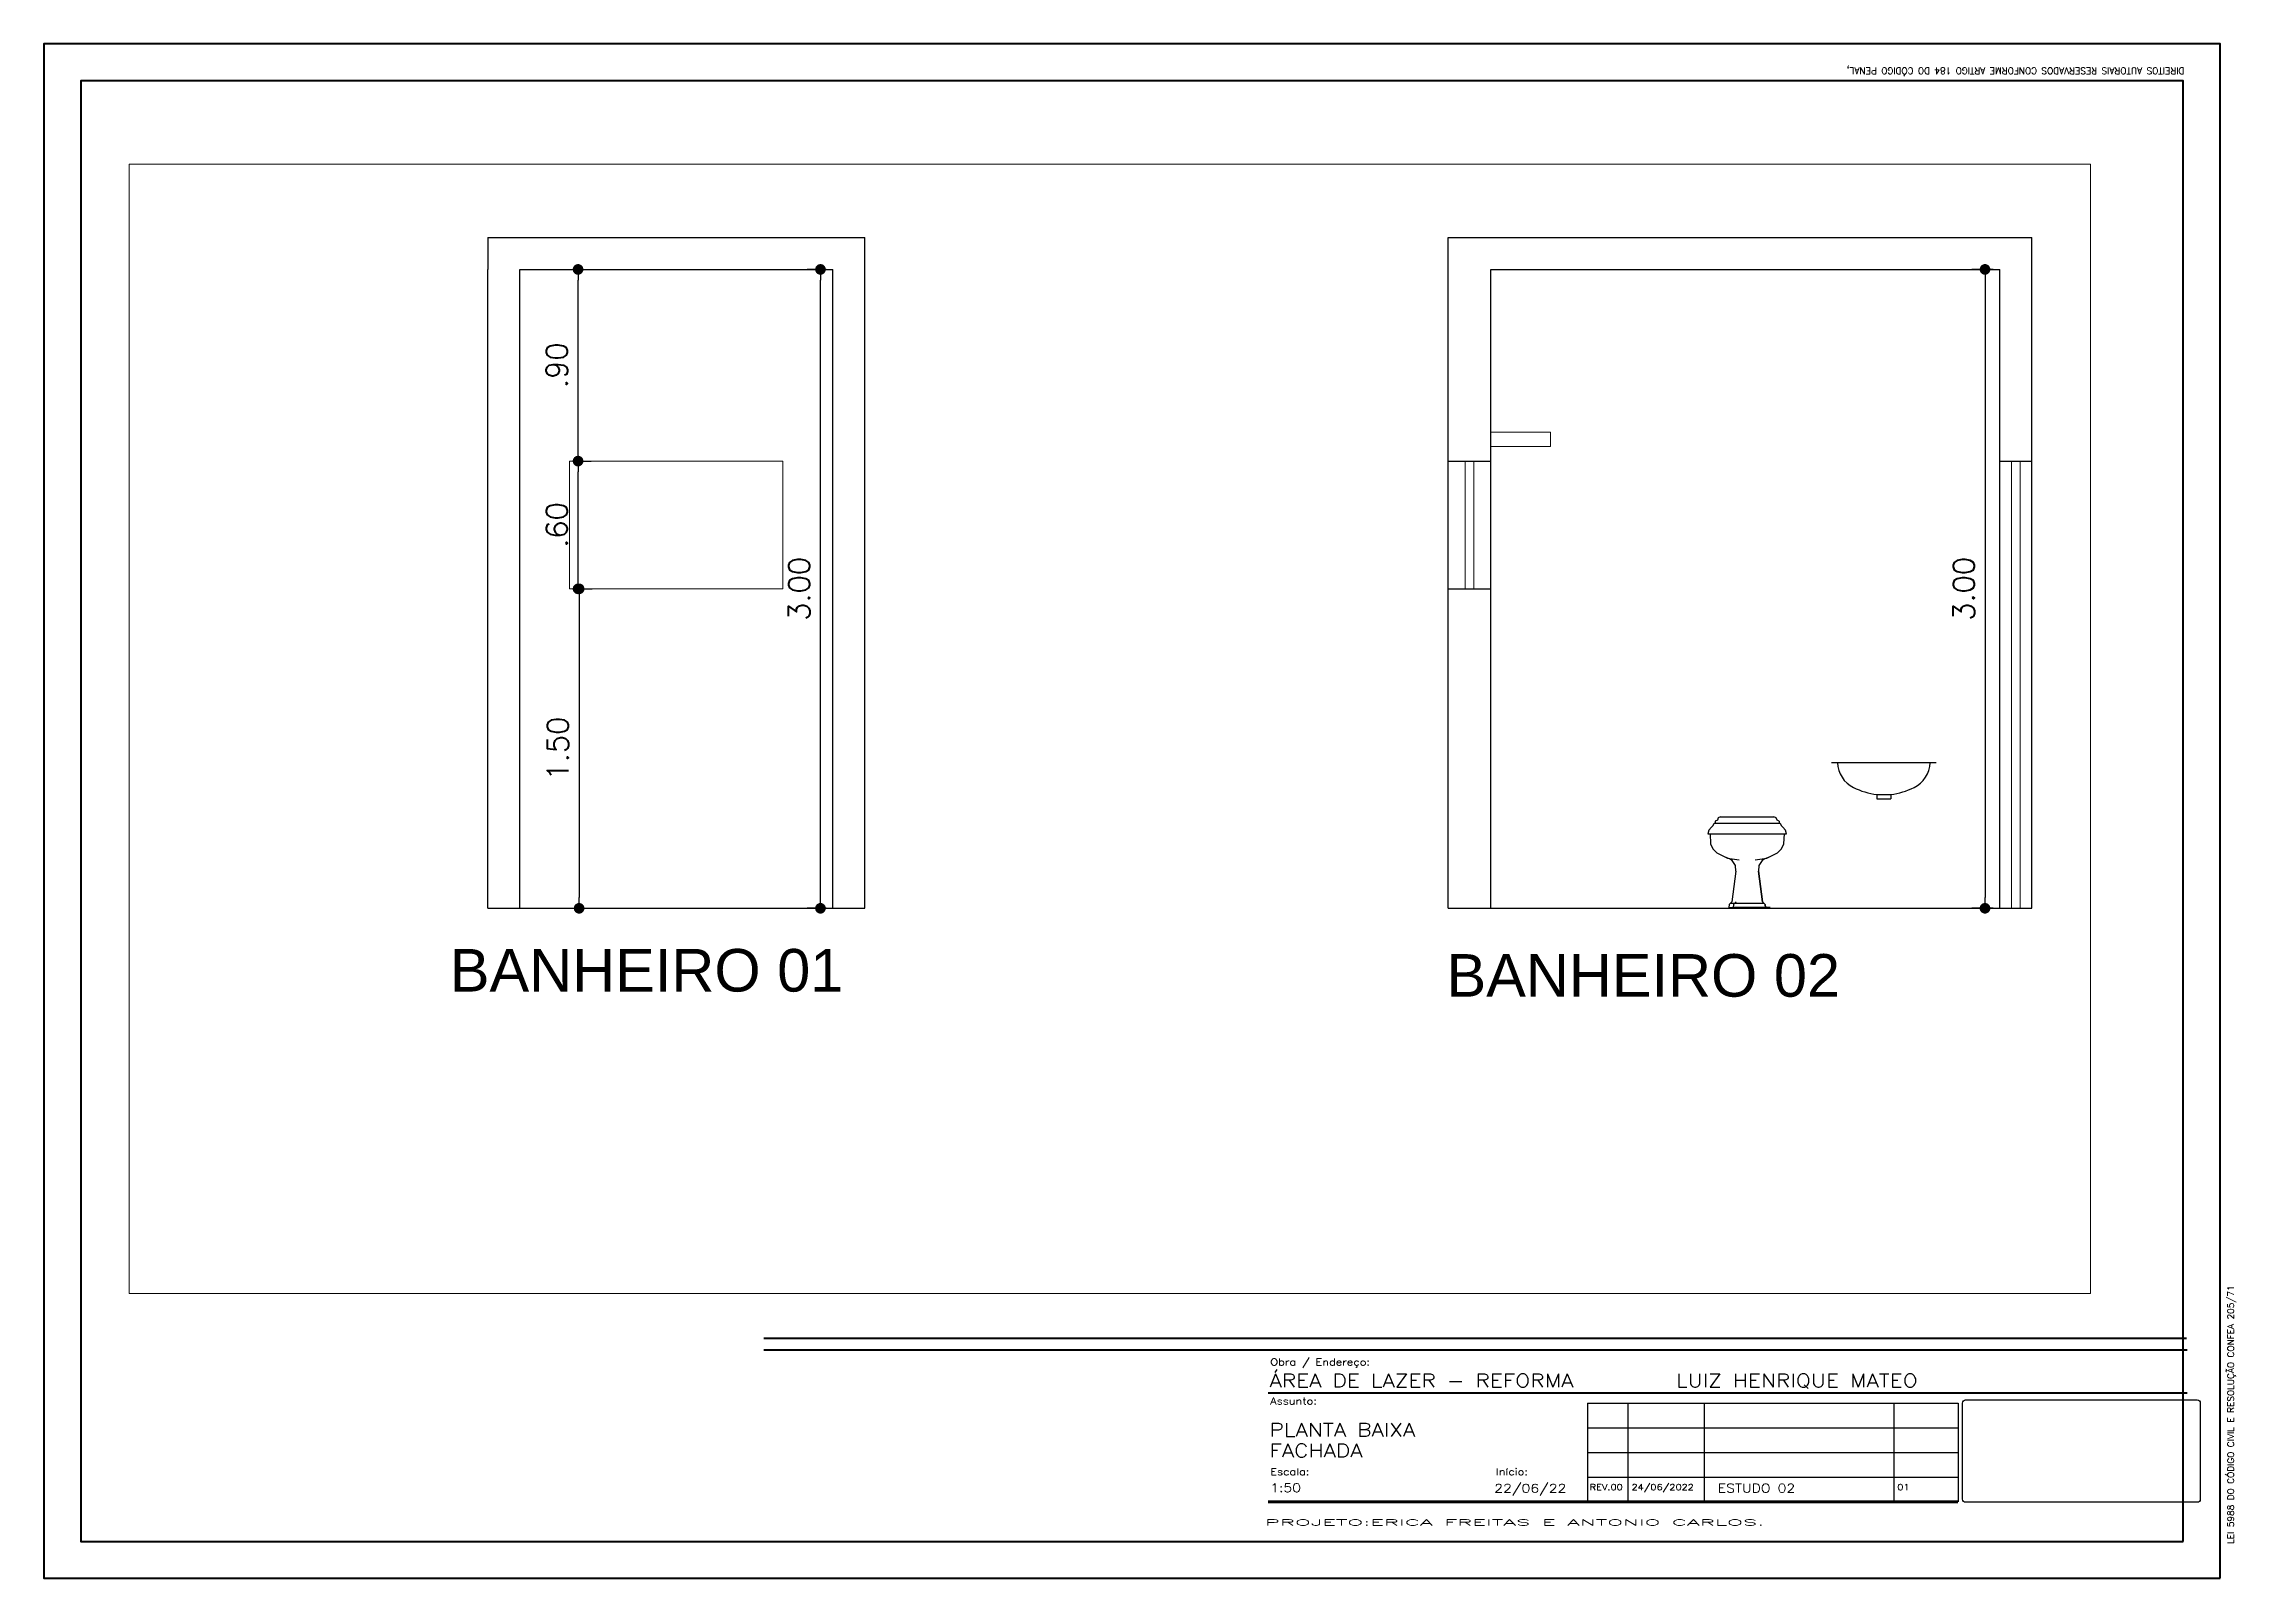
# Paper-space layout 'W.C 01-02' of a CAD drawing. Header units: millimetres. Extents: x -41 to 371, y -38 to 250.
# The model-space entities are those that its viewports show. They can reach past a viewport. Long polylines and large blocks are cut down to what shows.
import ezdxf
from ezdxf.enums import TextEntityAlignment as Align

# ---------------------------------------------------------------- set-up
doc = ezdxf.new("R2010")
doc.units = ezdxf.units.MM
doc.header["$LTSCALE"] = 0.5
doc.header["$PDMODE"] = 3
doc.linetypes.add('DASHED', pattern=[15, 12, -3])
for name, color, linetype, lineweight in [('ARQ cota externa', 1, 'Continuous', 15), ('ARQ cota interna', 1, 'Continuous', 18), ('ARQ Esquadria 2', 2, 'Continuous', 20), ('ARQ MURO', 3, 'Continuous', 30), ('Folha-interna', 6, 'Continuous', 40)]:
    doc.layers.add(name, color=color, linetype=linetype, lineweight=lineweight)
for name, color, linetype in [('ARQ TEXTO 02', 3, 'Continuous'), ('MEBEL', 7, 'DASHED'), ('PECAS', 2, 'Continuous')]:
    doc.layers.add(name, color=color, linetype=linetype)
doc.layers.add('VIEW PORT', color=5, linetype='Continuous', plot=False)
doc.styles.add('ARIAL 25', font='arial.ttf', dxfattribs={"height": 0.25})
doc.styles.add('CARIMBO', font='romans.shx')
doc.styles.add('ROMANS', font='romans.shx', dxfattribs={"height": 1.4})
doc.styles.add('RS', font='ROMANS.SHX', dxfattribs={"width": 1.1})
doc.styles.add('RS50', font='romans.shx', dxfattribs={"height": 0.1})
doc.dimstyles.new('Cota 50', dxfattribs={"dimscale": 0.05, "dimtxt": 0.1, "dimasz": 1, "dimexe": 1.25, "dimexo": 0.625, "dimgap": 1, "dimtad": 1, "dimzin": 4, "dimdsep": 46, "dimtxsty": 'RS50', "dimblk": 'DOT', "dimcen": 0.1, "dimclrd": 256, "dimclre": 256, "dimclrt": 256, "dimadec": 0, "dimazin": 0, "dimtfac": 1, "dimtix": 1, "dimtmove": 0, "dimatfit": 3, "dimldrblk": 'DOT', "dimfxl": 1.25, "dimarcsym": 0})

# ---------------------------------------------------------------- blocks, each defined once
blk = doc.blocks.new('_Dot')
at = {"color": 0, "linetype": 'ByBlock', "lineweight": -2}
blk.add_line((-0.5, 0), (-1, 0), dxfattribs=at)
at = {"color": 0, "linetype": 'ByBlock', "const_width": 0.5}
blk.add_lwpolyline([(-0.25, 0, 1), (0.25, 0, 1)], format="xyb", close=True, dxfattribs=at)
blk = doc.blocks.new('*D251')
at = {"layer": 'ARQ cota interna', "lineweight": -2, "transparency": 16777216}
for p, q in [((21.145, 67.964), (21.056, 67.964)), ((21.119, 65.014), (21.119, 67.914)), ((21.145, 64.964), (21.056, 64.964))]:
    blk.add_line(p, q, dxfattribs=at)
at = {"layer": 'DEFPOINTS', "color": 0, "transparency": 16777216}
for p in [(21.119, 67.964), (21.177, 67.964), (21.177, 64.964)]:
    blk.add_point(p, dxfattribs=at)
at = {"layer": 'ARQ cota interna', "lineweight": -2, "transparency": 16777216, "xscale": 0.05, "yscale": 0.05, "zscale": 0.05}
for p, rotation in [((21.119, 67.964), 90), ((21.119, 64.964), 270)]:
    blk.add_blockref('_Dot', p, dxfattribs=dict(at, rotation=rotation))
at = {"layer": 'ARQ cota interna', "transparency": 16777216, "insert": (21.019, 66.464), "char_height": 0.1, "attachment_point": 5, "rotation": 90, "style": 'RS50'}
blk.add_mtext('3.00', dxfattribs=at)
blk = doc.blocks.new('*D260')
at = {"layer": 'ARQ cota externa', "lineweight": -2, "transparency": 16777216}
for p, q in [((19.972, 67.964), (20.043, 67.964)), ((19.981, 67.114), (19.981, 67.914)), ((19.972, 67.064), (20.043, 67.064))]:
    blk.add_line(p, q, dxfattribs=at)
at = {"layer": 'DEFPOINTS', "color": 0, "transparency": 16777216}
for p in [(19.941, 67.964), (19.981, 67.964), (19.941, 67.064)]:
    blk.add_point(p, dxfattribs=at)
at = {"layer": 'ARQ cota externa', "lineweight": -2, "transparency": 16777216, "xscale": 0.05, "yscale": 0.05, "zscale": 0.05}
for p, rotation in [((19.981, 67.964), 90), ((19.981, 67.064), 270)]:
    blk.add_blockref('_Dot', p, dxfattribs=dict(at, rotation=rotation))
at = {"layer": 'ARQ cota externa', "transparency": 16777216, "insert": (19.881, 67.514), "char_height": 0.1, "attachment_point": 5, "rotation": 90, "style": 'RS50'}
blk.add_mtext('.90', dxfattribs=at)
blk = doc.blocks.new('*D261')
at = {"layer": 'ARQ cota externa', "lineweight": -2, "transparency": 16777216}
for p, q in [((19.972, 67.064), (20.043, 67.064)), ((19.981, 66.514), (19.981, 67.014)), ((19.972, 66.464), (20.043, 66.464))]:
    blk.add_line(p, q, dxfattribs=at)
at = {"layer": 'DEFPOINTS', "color": 0, "transparency": 16777216}
for p in [(19.941, 67.064), (19.981, 67.064), (19.941, 66.464)]:
    blk.add_point(p, dxfattribs=at)
at = {"layer": 'ARQ cota externa', "lineweight": -2, "transparency": 16777216, "xscale": 0.05, "yscale": 0.05, "zscale": 0.05}
for p, rotation in [((19.981, 67.064), 90), ((19.981, 66.464), 270)]:
    blk.add_blockref('_Dot', p, dxfattribs=dict(at, rotation=rotation))
at = {"layer": 'ARQ cota externa', "transparency": 16777216, "insert": (19.881, 66.764), "char_height": 0.1, "attachment_point": 5, "rotation": 90, "style": 'RS50'}
blk.add_mtext('.60', dxfattribs=at)
blk = doc.blocks.new('*D262')
at = {"layer": 'ARQ cota externa', "lineweight": -2, "transparency": 16777216}
for p, q in [((19.972, 66.464), (20.048, 66.464)), ((19.986, 66.414), (19.986, 65.014)), ((19.972, 64.964), (20.048, 64.964))]:
    blk.add_line(p, q, dxfattribs=at)
at = {"layer": 'DEFPOINTS', "color": 0, "transparency": 16777216}
for p in [(19.941, 66.464), (19.941, 64.964), (19.986, 64.964)]:
    blk.add_point(p, dxfattribs=at)
at = {"layer": 'ARQ cota externa', "lineweight": -2, "transparency": 16777216, "xscale": 0.05, "yscale": 0.05, "zscale": 0.05}
for p, rotation in [((19.986, 66.464), 90), ((19.986, 64.964), 270)]:
    blk.add_blockref('_Dot', p, dxfattribs=dict(at, rotation=rotation))
at = {"layer": 'ARQ cota externa', "transparency": 16777216, "insert": (19.886, 65.714), "char_height": 0.1, "attachment_point": 5, "rotation": 90, "style": 'RS50'}
blk.add_mtext('1.50', dxfattribs=at)
blk = doc.blocks.new('*D268')
at = {"layer": 'ARQ cota externa', "lineweight": -2, "transparency": 16777216}
for p, q in [((26.625, 67.964), (26.524, 67.964)), ((26.586, 67.914), (26.586, 65.014)), ((26.625, 64.964), (26.524, 64.964))]:
    blk.add_line(p, q, dxfattribs=at)
at = {"layer": 'DEFPOINTS', "color": 0, "transparency": 16777216}
for p in [(26.656, 67.964), (26.586, 64.964), (26.656, 64.964)]:
    blk.add_point(p, dxfattribs=at)
at = {"layer": 'ARQ cota externa', "lineweight": -2, "transparency": 16777216, "xscale": 0.05, "yscale": 0.05, "zscale": 0.05}
for p, rotation in [((26.586, 67.964), 90), ((26.586, 64.964), 270)]:
    blk.add_blockref('_Dot', p, dxfattribs=dict(at, rotation=rotation))
at = {"layer": 'ARQ cota externa', "transparency": 16777216, "insert": (26.486, 66.464), "char_height": 0.1, "attachment_point": 5, "rotation": 90, "style": 'RS50'}
blk.add_mtext('3.00', dxfattribs=at)

msp = doc.modelspace()

# ---------------------------------------------------------------- linework, layer by layer
at = {"layer": 'ARQ cota externa', "color": 7}
msp.add_lwpolyline([(24.266, 67.199), (24.546, 67.199), (24.546, 67.133), (24.266, 67.133)], close=True, dxfattribs=at)
at = {"layer": 'ARQ cota interna'}
for p, q in [((26.711, 67.064), (26.711, 64.964)), ((26.751, 67.064), (26.751, 64.964))]:
    msp.add_line(p, q, dxfattribs=at)
at = {"layer": 'ARQ Esquadria 2'}
for p, q in [((19.941, 67.064), (20.942, 67.064)), ((19.941, 66.464), (19.941, 67.064)), ((20.942, 66.464), (20.942, 67.064)), ((24.146, 67.064), (24.146, 66.464)), ((24.186, 67.064), (24.186, 66.464)), ((19.941, 66.464), (20.942, 66.464))]:
    msp.add_line(p, q, dxfattribs=at)
at = {"layer": 'ARQ MURO'}
for p, q in [((19.557, 68.114), (21.327, 68.114)), ((19.557, 68.114), (19.557, 67.964)), ((19.557, 68.114), (21.327, 68.114)), ((21.327, 67.964), (21.327, 68.114)), ((24.066, 68.114), (26.806, 68.114)), ((24.066, 64.964), (24.066, 68.114)), ((24.066, 64.964), (24.066, 68.114)), ((24.066, 68.114), (26.806, 68.114)), ((26.806, 64.964), (26.806, 68.114)), ((19.557, 64.964), (19.557, 67.964)), ((19.707, 67.964), (21.177, 67.964)), ((19.707, 64.964), (19.707, 67.964)), ((19.707, 67.964), (21.177, 67.964)), ((21.177, 64.964), (21.177, 67.964)), ((21.327, 64.964), (21.327, 67.964)), ((24.266, 67.964), (26.656, 67.964)), ((24.266, 64.964), (24.266, 67.964)), ((24.266, 67.964), (26.656, 67.964)), ((26.656, 64.964), (26.656, 67.964)), ((24.066, 67.064), (24.266, 67.064)), ((26.656, 67.064), (26.806, 67.064)), ((24.066, 66.464), (24.266, 66.464)), ((19.557, 64.964), (21.327, 64.964)), ((24.066, 64.964), (26.806, 64.964))]:
    msp.add_line(p, q, dxfattribs=at)
at = {"layer": 'MEBEL', "linetype": 'Continuous'}
for p, q in [((25.31, 65.353), (25.315, 65.363)), ((25.314, 65.363), (25.315, 65.363)), ((25.314, 65.363), (25.624, 65.363)), ((25.33, 65.378), (25.319, 65.373)), ((25.319, 65.373), (25.319, 65.363)), ((25.334, 65.389), (25.33, 65.378)), ((25.334, 65.389), (25.33, 65.378)), ((25.345, 65.393), (25.334, 65.389)), ((25.345, 65.393), (25.334, 65.389)), ((25.345, 65.393), (25.595, 65.393)), ((25.345, 65.393), (25.595, 65.393)), ((25.605, 65.389), (25.595, 65.393)), ((25.605, 65.389), (25.595, 65.393)), ((25.61, 65.378), (25.605, 65.389)), ((25.61, 65.378), (25.605, 65.389)), ((25.62, 65.373), (25.61, 65.378)), ((25.62, 65.373), (25.62, 65.363)), ((25.624, 65.363), (25.625, 65.363)), ((25.624, 65.363), (25.629, 65.353)), ((25.289, 65.331), (25.285, 65.313)), ((25.285, 65.313), (25.654, 65.313)), ((25.302, 65.345), (25.289, 65.331)), ((25.295, 65.313), (25.297, 65.266)), ((25.297, 65.266), (25.309, 65.243)), ((25.302, 65.345), (25.31, 65.353)), ((25.629, 65.353), (25.637, 65.345)), ((25.63, 65.243), (25.642, 65.266)), ((25.65, 65.331), (25.637, 65.345)), ((25.642, 65.266), (25.645, 65.313)), ((25.654, 65.313), (25.65, 65.331)), ((25.309, 65.243), (25.327, 65.225)), ((25.327, 65.225), (25.377, 65.2)), ((25.387, 65.196), (25.371, 65.202)), ((25.377, 65.2), (25.432, 65.192)), ((25.399, 65.188), (25.387, 65.196)), ((25.414, 65.165), (25.399, 65.188)), ((25.417, 65.138), (25.414, 65.165)), ((25.507, 65.192), (25.562, 65.2)), ((25.525, 65.165), (25.522, 65.138)), ((25.54, 65.188), (25.525, 65.165)), ((25.552, 65.196), (25.54, 65.188)), ((25.568, 65.202), (25.552, 65.196)), ((25.562, 65.2), (25.612, 65.225)), ((25.612, 65.225), (25.63, 65.243)), ((25.417, 65.138), (25.397, 64.994)), ((25.417, 65.138), (25.397, 64.994)), ((25.522, 65.138), (25.542, 64.994)), ((25.542, 64.994), (25.522, 65.138)), ((25.385, 64.982), (25.383, 64.968)), ((25.383, 64.968), (25.556, 64.968)), ((25.391, 64.988), (25.385, 64.982)), ((25.391, 64.988), (25.397, 64.994)), ((25.391, 64.988), (25.548, 64.988)), ((25.406, 64.982), (25.404, 64.968)), ((25.577, 64.968), (25.404, 64.968)), ((25.404, 64.968), (25.577, 64.968)), ((25.412, 64.988), (25.406, 64.982)), ((25.412, 64.988), (25.418, 64.994)), ((25.542, 64.994), (25.548, 64.988)), ((25.542, 64.994), (25.548, 64.988)), ((25.554, 64.982), (25.548, 64.988)), ((25.554, 64.982), (25.548, 64.988)), ((25.554, 64.982), (25.556, 64.968)), ((25.556, 64.968), (25.554, 64.982))]:
    msp.add_line(p, q, dxfattribs=at)
at = {"layer": 'PECAS'}
for p, q in [((25.866, 65.648), (26.356, 65.648)), ((26.078, 65.498), (26.144, 65.498)), ((26.078, 65.498), (26.078, 65.478)), ((26.078, 65.478), (26.144, 65.478)), ((26.144, 65.498), (26.144, 65.478))]:
    msp.add_line(p, q, dxfattribs=at)
for points in [[(25.968, 65.531, 0.075164), (26.078, 65.498)], [(26.144, 65.498, 0.07508), (26.253, 65.531, 0.089717)]]:
    msp.add_lwpolyline(points, format="xyb", dxfattribs=at)
for centre, start, end in [((26.028, 65.651), 181.34, 243.5946), ((26.194, 65.651), 296.4054, 358.66)]:
    msp.add_arc(centre, 0.134, start, end, dxfattribs=at)

# ---------------------------------------------------------------- texts
at = {"layer": 'ARQ TEXTO 02', "style": 'ARIAL 25'}
for s, p in [('BANHEIRO 01', (19.379, 64.573)), ('BANHEIRO 02', (24.058, 64.549))]:
    msp.add_text(s, height=0.2, dxfattribs=at).set_placement(p)

# ---------------------------------------------------------------- dimensions: what is measured, and where the dimension line sits
at = {"layer": 'ARQ cota externa'}
for base, p1, p2, picture, middle in [((19.981, 67.964), (19.941, 67.064), (19.941, 67.964), '*D260', (19.881, 67.514)), ((26.586, 64.964), (26.656, 67.964), (26.656, 64.964), '*D268', (26.486, 66.464)), ((19.981, 67.064), (19.941, 66.464), (19.941, 67.064), '*D261', (19.881, 66.764)), ((19.986, 64.964), (19.941, 66.464), (19.941, 64.964), '*D262', (19.886, 65.714))]:
    dim = msp.add_linear_dim(base=base, p1=p1, p2=p2, angle=90, dimstyle='Cota 50', dxfattribs=at)
    dim.commit()
    dim.dimension.update_dxf_attribs({"geometry": picture, "text_midpoint": middle})
at = {"layer": 'ARQ cota interna'}
dim = msp.add_linear_dim(base=(21.119, 67.964), p1=(21.177, 64.964), p2=(21.177, 67.964), angle=90, dimstyle='Cota 50', dxfattribs=at)
dim.commit()
dim.dimension.update_dxf_attribs({"geometry": '*D251', "text_midpoint": (21.019, 66.464)})

psp = doc.layouts.new('W.C 01-02')

# ---------------------------------------------------------------- linework, layer by layer
at = {"layer": 'Folha-interna'}
psp.add_line((94.54, 4.77), (361.83, 4.77), dxfattribs=at)
psp.add_line((94.54, 4.77), (361.83, 4.77), dxfattribs=at)
for points in [[(368, -38.15), (368, 250.04), (-40.68, 250.04), (-40.68, -38.15)], [(361.08, -31.23), (361.08, 243.12), (-33.76, 243.12), (-33.76, -31.23)]]:
    psp.add_lwpolyline(points, close=True, dxfattribs=at)
psp.add_lwpolyline([(94.54, 6.94), (361.7, 6.94)], dxfattribs=at)
psp.add_lwpolyline([(94.54, 6.94), (361.7, 6.94)], dxfattribs=at)
at = {"layer": 'VIEW PORT', "color": 1}
for p, q in [((249.21, -5.25), (318.77, -5.25)), ((249.21, -5.25), (249.21, -23.83)), ((256.76, -5.25), (256.76, -23.83)), ((271.08, -5.25), (271.08, -23.83)), ((306.69, -5.25), (306.69, -23.83)), ((318.77, -5.25), (318.77, -23.83)), ((249.21, -9.89), (318.77, -9.89)), ((249.21, -14.54), (318.77, -14.54)), ((249.21, -19.19), (318.77, -19.19))]:
    psp.add_line(p, q, dxfattribs=at)
for points, const_width in [([(189.22, -3.39), (361.83, -3.39)], 0.372), ([(189.22, -23.83), (318.77, -23.83)], 0.559)]:
    psp.add_lwpolyline(points, dxfattribs=dict(at, const_width=const_width))
at = {"layer": 'VIEW PORT'}
psp.add_lwpolyline([(319.62, -23.32), (319.62, -5.25, -0.414214), (320.2, -4.67), (363.69, -4.67, -0.414214), (364.27, -5.25), (364.27, -23.32, -0.414214), (363.69, -23.9), (320.2, -23.9, -0.414214)], format="xyb", close=True, dxfattribs=at)
at = {"layer": 'VIEW PORT', "const_width": 0.559}
psp.add_lwpolyline([(189.22, -23.83), (318.77, -23.83)], dxfattribs=at)

# ---------------------------------------------------------------- texts
at = {"layer": 'VIEW PORT', "color": 1, "style": 'RS'}
for s, rotation, p in [('DIREITOS AUTORAIS RESERVADOS CONFORME ARTIGO 184 DO CÓDIGO PENAL,', 180, (361.27, 245.59)), ('LEI 5988 DO CÓDIGO CIVIL E RESOLUÇÃO CONFEA 205/71', 90, (370.59, -31.71))]:
    psp.add_text(s, height=1.225, rotation=rotation, dxfattribs=at).set_placement(p)
at = {"layer": 'VIEW PORT', "color": 4, "style": 'ROMANS', "width": 1.2}
for s, p in [('ÁREA DE LAZER - REFORMA', (189.47, -2.28)), ('LUIZ HENRIQUE MATEO', (265.82, -2.28)), ('PLANTA BAIXA', (189.47, -11.51)), ('FACHADA', (189.47, -15.43))]:
    psp.add_text(s, height=2.5, dxfattribs=at).set_placement(p)
at = {"layer": 'VIEW PORT', "style": 'CARIMBO', "width": 1.2}
for s, height, p in [('Obra / Endereço:', 1.3011, (189.62, 1.78)), ('Assunto:', 1.301, (189.62, -5.52)), ('Escala:', 1.301, (189.62, -18.82)), ('Escala:', 1.301, (189.62, -18.82)), ('1:50', 1.606, (189.62, -21.97)), ('22/06/22', 1.606, (231.69, -22.07)), ('Início:', 1.301, (231.99, -18.82)), ('REV.00', 1.115, (249.61, -21.6)), ('24/06/2022', 1.115, (257.46, -21.6)), ('ESTUDO 02', 1.606, (273.66, -22.05)), ('01', 1.115, (307.39, -21.6))]:
    psp.add_text(s, height=height, dxfattribs=at).set_placement(p)
at = {"layer": 'VIEW PORT', "style": 'CARIMBO', "width": 2.481263}
psp.add_text('PROJETO:ERICA FREITAS E ANTONIO CARLOS.', height=1.1152, dxfattribs=at).set_placement((188.61, -28.24), (282.42, -28.24), align=Align.FIT)

# ---------------------------------------------------------------- viewports
at = {"layer": 'VIEW PORT'}
psp.add_viewport(center=(159.52, 121.39), size=(368.32, 212.1139), view_center_point=(22.478, 65.807), view_height=5.30285, dxfattribs=at)

doc.saveas('drawing.dxf')
